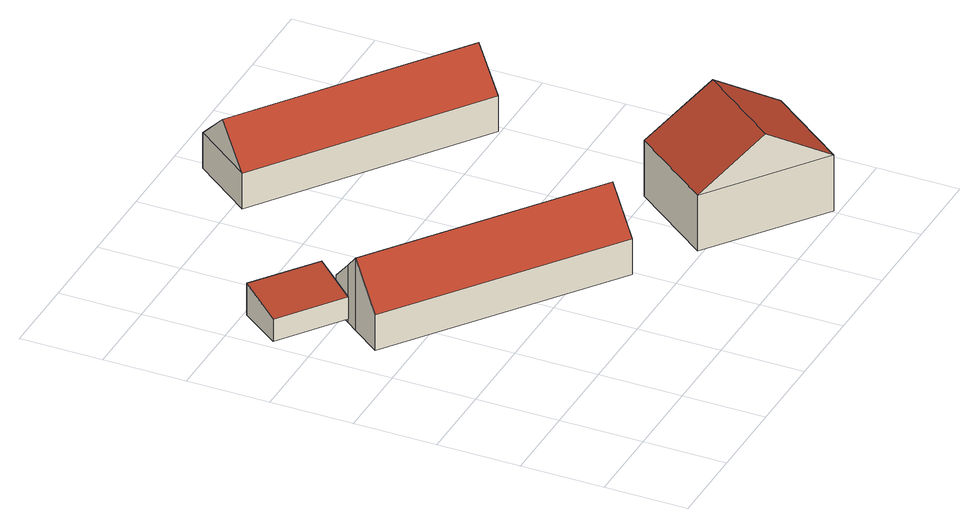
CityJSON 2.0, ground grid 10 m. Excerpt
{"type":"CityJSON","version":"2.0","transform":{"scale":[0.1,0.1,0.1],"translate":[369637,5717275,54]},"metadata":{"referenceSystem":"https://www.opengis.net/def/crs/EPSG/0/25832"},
"CityObjects":{
"building1":{"type":"Building","attributes":{"Geometrietyp2DReferenz":"3000","Gemeindeschluessel":"05562020","function":"31001_2000","roofType":"2100","measuredHeight":4.05},"address":[{"country":"Germany","locality":"Herten","thoroughfareNumber":"40","thoroughfareName":"Resser Weg"}],"geometry":[{"type":"Solid","lod":"2","boundaries":[[[[0,1,2,3]],[[4,5,1,0]],[[6,7,5,4]],[[8,9,7,6]],[[3,2,9,8]],[[6,4,0,3,8]],[[1,5,7,9,2]]]],"semantics":{"surfaces":[{"type":"WallSurface"},{"type":"RoofSurface"},{"type":"GroundSurface"}],"values":[[0,0,0,0,0,1,2]]}}]},
"building2":{"type":"Building","attributes":{"Geometrietyp2DReferenz":"3000","Gemeindeschluessel":"05562020","function":"31001_2720","roofType":"3100","measuredHeight":9.47},"address":[{"country":"Germany","locality":"Herten","thoroughfareNumber":"40","thoroughfareName":"Resser Weg"}],"geometry":[{"type":"Solid","lod":"2","boundaries":[[[[10,11,12,13]],[[14,15,11,10]],[[16,17,15,14]],[[18,19,17,16]],[[20,21,19,18]],[[22,23,21,20]],[[13,12,23,22]],[[13,22,20,10]],[[18,16,14,10,20]],[[11,15,17,19,21,23,12]]]],"semantics":{"surfaces":[{"type":"WallSurface"},{"type":"RoofSurface"},{"type":"GroundSurface"}],"values":[[0,0,0,0,0,0,0,1,1,2]]}}]},
"building3":{"type":"Building","attributes":{"name":"Haus Sienbeck","Geometrietyp2DReferenz":"3000","Gemeindeschluessel":"05562020","function":"31001_1210","roofType":"3100","measuredHeight":12.56},"address":[{"country":"Germany","locality":"Herten","thoroughfareNumber":"40","thoroughfareName":"Resser Weg"}],"geometry":[{"type":"Solid","lod":"2","boundaries":[[[[24,25,26,27]],[[28,29,25,24]],[[30,31,29,28]],[[27,26,31,30]],[[24,32,28]],[[30,33,27]],[[27,33,32,24]],[[28,32,33,30]],[[25,29,31,26]]]],"semantics":{"surfaces":[{"type":"WallSurface"},{"type":"RoofSurface"},{"type":"GroundSurface"}],"values":[[0,0,0,0,0,0,1,1,2]]}}]},
"building4":{"type":"Building","attributes":{"Geometrietyp2DReferenz":"3000","Gemeindeschluessel":"05562020","function":"31001_2720","roofType":"3100","measuredHeight":9.07},"address":[{"country":"Germany","locality":"Herten","thoroughfareNumber":"40","thoroughfareName":"Resser Weg"}],"geometry":[{"type":"Solid","lod":"2","boundaries":[[[[34,35,36,37]],[[38,39,35,34]],[[40,41,39,38]],[[37,36,41,40]],[[34,42,38]],[[40,43,37]],[[37,43,42,34]],[[38,42,43,40]],[[35,39,41,36]]]],"semantics":{"surfaces":[{"type":"WallSurface"},{"type":"RoofSurface"},{"type":"GroundSurface"}],"values":[[0,0,0,0,0,0,1,1,2]]}}]}
},
"vertices":[
[41,493,47],[41,493,6],[5,445,6],[5,445,34],[115,438,47],[115,438,6],[96,412,40],[96,412,6],[80,390,34],[80,390,6],
[69,376,95],[69,376,1],[42,340,1],[42,340,47],[80,390,76],[80,390,1],[96,412,47],[96,412,1],[351,223,47],[351,223,1],[324,187,95],[324,187,1],[297,151,47],[297,151,1],
[497,3,78],[497,3,6],[571,101,6],[571,101,78],[362,103,78],[362,103,6],[437,202,78],[437,202,6],[430,53,131],[504,151,131],
[537,470,54],[537,470,8],[282,658,8],[282,658,54],[483,398,54],[483,398,8],[227,585,54],[227,585,8],[510,434,98],[254,621,98]
]}
